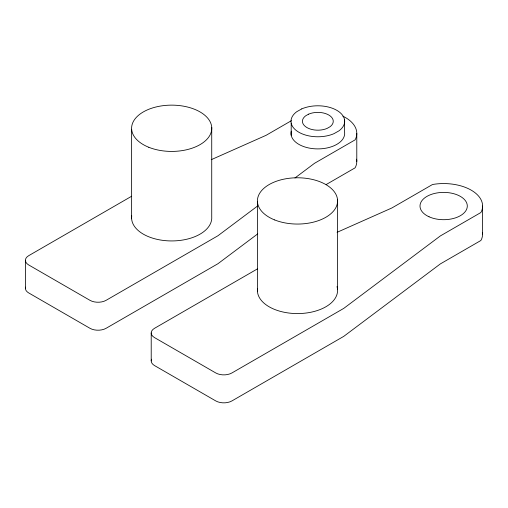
<?xml version="1.0" encoding="UTF-8"?>
<svg xmlns="http://www.w3.org/2000/svg" width="508" height="508" viewBox="0 0 508 508"><rect width="100%" height="100%" fill="white"/><g stroke="black" fill="none" stroke-linecap="round" stroke-linejoin="round"><path stroke-width="0.76" d="M257.721 205.911L217.951 235.744L106.108 300.317A11.417 6.591 0 0 1 89.954 300.317L28.746 264.979A11.417 6.591 0 0 1 28.746 255.651L131.667 196.228M294.964 177.971L314.535 163.29L354.927 139.973L355.46 139.224A38.945 22.485 0 0 0 342.881 116.186M257.721 233.883L217.951 263.716L106.108 328.289A11.417 6.591 0 0 1 89.954 328.289L28.746 292.951A11.417 6.591 0 0 1 25.571 287.141M291.408 120.694L266.078 135.319L211.264 159.677M326.168 184.55L354.927 167.945L355.46 167.202A38.945 22.485 0 0 0 356.597 159.182M257.48 268.865L154.559 328.289A11.417 6.591 0 0 0 154.559 337.617L215.773 372.955A11.417 6.591 0 0 0 231.921 372.955L343.764 308.381L440.347 235.928L480.739 212.611L481.273 211.868A38.945 22.485 0 0 0 433.578 184.328L432.289 184.639L391.897 207.956L337.083 232.315M482.6 206.045L482.6 234.023M356.787 133.407L356.787 161.379M344.488 119.431L344.488 131.553A26.835 15.494 0 0 1 317.544 148.901A26.835 15.494 0 0 1 291.274 131.216M337.541 199.949L337.541 289.465M291.198 123.139L291.198 135.261M257.442 201.886L257.442 291.401M211.728 127.311L211.728 216.827A40.088 23.146 0 0 1 170.84 240.932A40.088 23.146 0 0 1 131.737 215.856M151.213 332.95L151.213 360.928M131.629 129.248L131.629 218.764M25.4 260.312L25.4 288.29M151.606 359.22A11.417 6.591 0 0 0 154.559 365.589L215.773 400.926A11.417 6.591 0 0 0 231.921 400.926L343.764 336.36L440.347 263.906L480.739 240.582L481.273 239.839A38.945 22.485 0 0 0 482.517 232.556M337.014 286.576A40.088 23.146 0 0 1 299.174 313.557A40.088 23.146 0 0 1 257.55 288.493M301.746 108.89L296.736 111.716A26.835 15.494 0 0 0 298.653 132.118A26.835 15.494 0 0 0 333.94 133.68L338.95 130.854A26.835 15.494 0 0 0 337.033 110.452A26.835 15.494 0 0 0 301.746 108.89M308.591 114.167L305.714 115.786A15.418 8.903 0 0 0 306.819 127.508A15.418 8.903 0 0 0 327.095 128.41L329.971 126.784A15.418 8.903 0 0 0 328.866 115.062A15.418 8.903 0 0 0 308.591 114.167M148.8 147.282A40.088 23.146 0 0 0 211.626 130.213A40.088 23.146 0 0 0 154.61 107.34A40.088 23.146 0 0 0 148.8 147.282M274.618 219.92A40.088 23.146 0 0 0 337.439 202.851A40.088 23.146 0 0 0 280.422 179.978A40.088 23.146 0 0 0 274.618 219.92M429.057 216.783A23.641 13.646 0 0 0 467.062 207.975A23.641 13.646 0 0 0 434.854 193.377A23.641 13.646 0 0 0 429.057 216.783"/></g></svg>
